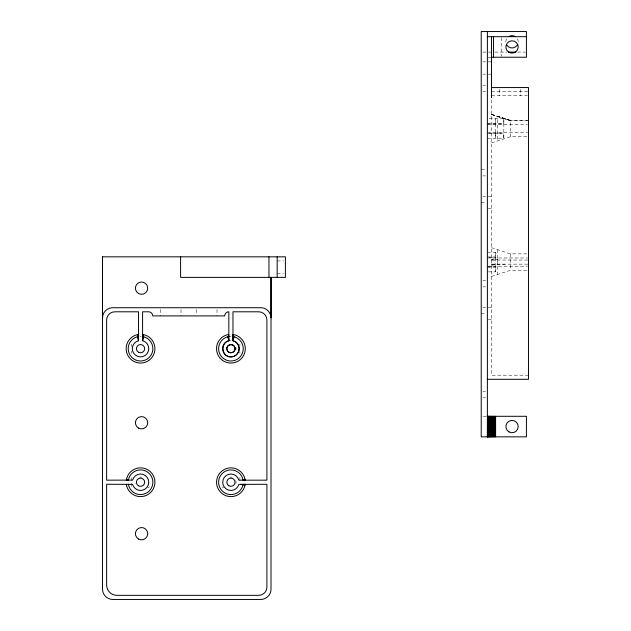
<?xml version="1.0" encoding="UTF-8"?>
<svg xmlns="http://www.w3.org/2000/svg" width="631" height="631" viewBox="0 0 631 631"><rect width="100%" height="100%" fill="white"/><g stroke="black" fill="none" stroke-linecap="round" stroke-linejoin="round"><path stroke-width="0.47" stroke-dasharray="3.15 2.37" d="M239.89 353.265L239.898 351.538M488.291 271.858L495.603 271.858L495.603 266.676L487.384 266.676M487.384 252.321L495.603 252.321L495.595 257.503L487.384 257.503M495.595 133.125L495.595 138.307L495.595 118.77L495.595 123.952M497.654 259.53L497.654 260.035L497.654 259.53L491.494 259.104M510.337 120.497L494.01 115.157M487.384 138.307L503.814 138.307L503.814 133.125L487.377 133.125M487.377 123.952L503.814 123.952L503.814 118.77L487.377 118.77M147.883 487.763L149.515 486.824M491.494 142.921L510.337 136.753L527.516 136.761M491.494 276.473L510.337 270.313L527.524 270.313M230.299 340.488L231.159 340.464M491.494 265.083L505.123 264.144M491.494 264.342L495.24 264.144M482.975 52.097L491.044 52.097M494.885 52.097L506.764 52.097M517.578 52.097L525.457 52.097M488.149 57.232L490.886 57.232M482.975 61.854L485.618 61.854M488.205 61.854L491.494 61.854M482.975 74.182L485.618 74.182M488.205 74.182L491.494 74.182M482.975 85.485L485.618 85.485M482.975 91.653L485.618 91.653M491.494 91.653L528.478 91.653M491.494 95.762L527.5 95.762M497.654 116.632L510.337 120.6L527.603 120.6M504.169 118.541L510.337 120.576L528.478 120.6M487.384 123.4L503.814 123.4L503.814 138.307M487.384 124.425L527.5 124.425M487.384 132.644L527.5 132.644M487.384 133.677L503.814 133.677M481.216 169.731L485.618 169.731M482.975 175.891L485.618 175.891M482.975 196.438L485.618 196.438M488.205 196.438L491.494 196.438M481.216 202.606L485.618 202.606M488.205 208.766L491.494 208.766M491.494 247.707L510.337 253.875L527.524 253.875M487.384 256.951L495.603 256.959M487.384 257.984L527.5 257.984M491.494 260.035L528.478 260.035M277.175 260.934L283.571 260.934M491.494 264.144L528.478 264.144M487.384 266.203L527.5 266.203M487.384 267.228L495.603 267.228M277.175 273.262L283.571 273.262M482.975 280.685L485.618 280.685M482.975 286.845L485.618 286.845M482.975 307.392L485.618 307.392M488.205 307.392L491.494 307.392M481.216 313.56L485.618 313.56M488.205 319.72L491.494 319.72M528.478 375.2L491.494 375.2L491.494 98.444M482.975 391.638L485.618 391.638M482.975 397.798L485.618 397.798M482.975 416.294L486.13 416.294M491.494 259.846L495.24 260.035M491.494 114.471L497.654 116.475M491.494 114.329L510.337 120.592M491.494 114.306L495.232 115.568M221.962 486.824L223.595 487.763M497.654 264.144L497.654 264.657M520.26 89.365L520.26 95.762M510.337 136.746L510.337 120.332L497.654 116.207L497.654 140.863M510.337 253.883L510.337 270.305M503.814 118.77L503.814 123.952M501.44 37.663L501.44 56.254M499.713 89.365L499.713 95.762M497.654 249.766L497.654 274.422M495.595 252.321L495.603 271.858M239.898 344.092L239.89 346.151M239.914 477.643L239.914 481.642M217.001 309.505L217.001 315.902M196.454 309.505L196.454 314.987M180.987 309.505L180.987 315.902M160.44 309.505L160.44 315.902M131.564 344.092L131.564 346.679M131.564 351.207L131.564 353.265M131.564 477.643L131.564 486.824M139.893 336.37A12.328 12.328 0 0 1 141.186 336.37M230.276 336.37A12.328 12.328 0 0 1 230.922 336.347M135.649 483.819A5.135 5.135 0 0 1 135.578 483.567M139.467 477.21A5.135 5.135 0 0 1 141.604 477.21M235.82 480.648A5.135 5.135 0 0 1 235.82 483.819M229.873 477.21A5.135 5.135 0 0 1 232.003 477.21M235.805 347.089A5.135 5.135 0 0 1 235.805 350.268M505.873 41.827A6.168 6.168 0 0 1 506.701 38.743M517.373 38.743A6.168 6.168 0 0 1 518.201 41.827"/><path stroke-width="0.95" d="M229.447 340.598C219.84 341.844 221.236 357.383 230.922 356.901C235.111 356.996 238.881 353.463 239.141 349.322C239.275 347.318 238.684 345.283 237.469 343.674C236.838 342.885 236.089 342.207 235.237 341.671C231.672 341.016 232.721 337.199 233.17 334.469A14.387 14.387 0 0 1 242.982 356.515A14.387 14.387 0 0 1 218.854 356.515A14.387 14.387 0 0 1 228.667 334.469L228.801 334.454M232.208 336.418A12.328 12.328 0 0 1 232.847 336.504L234.109 336.773L233.044 340.74A8.219 8.219 0 0 1 237.65 353.392A8.219 8.219 0 0 1 224.186 353.392A8.219 8.219 0 0 1 228.793 340.74L228.84 311.793A4.109 4.109 0 0 0 224.731 315.902L152.71 315.902A4.109 4.109 0 0 0 148.6 311.793L142.59 311.793L142.59 340.724L143.079 340.858A8.219 8.219 0 0 1 147.102 353.628A8.219 8.219 0 0 1 133.725 353.273A8.219 8.219 0 0 1 138.41 340.74L137.345 336.773L138.481 336.528M245.175 480.175L245.009 479.245A14.387 14.387 0 0 0 222.901 470.308A14.387 14.387 0 0 0 222.901 494.16A14.387 14.387 0 0 0 245.009 485.223L245.175 484.285M126.303 480.175L126.468 479.245A14.387 14.387 0 0 1 148.79 470.45A14.387 14.387 0 0 1 148.159 494.428A14.387 14.387 0 0 1 126.334 484.482L126.303 484.285M142.59 334.446L142.464 336.504L143.726 336.773A12.328 12.328 0 0 1 150.635 355.75A12.328 12.328 0 0 1 130.436 355.75A12.328 12.328 0 0 1 137.345 336.773M232.973 335.708L233.17 334.469M128.385 480.175L128.479 479.67A12.328 12.328 0 0 1 147.433 472.012A12.328 12.328 0 0 1 147.433 492.456A12.328 12.328 0 0 1 128.479 484.797L128.385 484.285M243.093 484.285L242.998 484.797A12.328 12.328 0 0 1 224.044 492.456A12.328 12.328 0 0 1 224.044 472.012A12.328 12.328 0 0 1 242.998 479.67L245.009 479.245M142.59 339.013L143.529 334.611L142.787 334.469M233.044 340.74L232.626 340.637L233.486 336.623M232.973 340.716L232.973 311.793L258.686 311.793A8.219 8.219 0 0 1 266.905 320.012L266.905 480.175L238.881 480.175A8.219 8.219 0 0 0 226.221 475.498A8.219 8.219 0 0 0 226.221 488.97A8.219 8.219 0 0 0 238.881 484.363L266.905 484.285L266.905 587.122A8.219 8.219 0 0 1 258.686 595.341L116.909 595.341A10.277 10.277 0 0 1 106.631 585.063L106.631 484.285L132.597 484.363A8.219 8.219 0 0 0 145.256 488.97A8.219 8.219 0 0 0 145.256 475.498A8.219 8.219 0 0 0 132.597 480.104L106.631 480.175L106.631 320.012A8.219 8.219 0 0 1 114.85 311.793L138.481 311.793L138.481 340.74L138.481 334.446L137.55 334.611A14.387 14.387 0 0 0 128.614 356.72A14.387 14.387 0 0 0 152.457 356.72A14.387 14.387 0 0 0 143.529 334.611M142.661 340.74L143.726 336.773M234.109 336.773A12.328 12.328 0 0 1 241.018 355.75A12.328 12.328 0 0 1 220.818 355.75A12.328 12.328 0 0 1 227.728 336.773L228.99 336.504A12.328 12.328 0 0 1 229.629 336.418M243.913 480.175L245.151 479.986M487.384 36.685L526.42 36.685M508.121 52.097L515.827 52.097M491.494 57.232L526.42 57.232L526.42 31.55L481.216 31.55L481.216 436.841L526.42 436.841L526.42 416.294L487.116 416.294M491.494 87.583L528.478 87.543L528.478 379.31L487.384 379.31M102.522 256.825L102.522 317.953A10.277 10.277 0 0 1 111.9 307.723L261.636 307.723A10.277 10.277 0 0 1 271.014 317.953L271.014 277.372L271.014 589.173A10.277 10.277 0 0 1 260.737 599.45L112.799 599.45A10.277 10.277 0 0 1 102.522 589.173L102.522 256.825L285.393 256.825L285.393 277.372L180.6 277.372L180.6 256.825M243.913 484.285L245.151 484.482M126.334 479.986L127.565 480.175M245.009 485.223L240.632 484.285M126.468 479.245L128.479 479.67M227.728 336.773L228.793 340.74M228.359 336.623L229.211 340.637M137.55 334.611L138.481 339.013M242.998 479.67L243.093 480.175M228.667 334.469L228.801 335.298M138.284 334.469L138.481 335.7M495.603 416.294L495.603 436.841M494.885 416.294L494.885 436.841M494.176 416.294L494.176 436.841M493.545 36.685L493.545 57.232M493.474 416.294L493.474 436.841M492.787 416.294L492.787 436.841M492.125 416.294L492.125 436.841M491.494 36.685L491.494 97.813M491.494 416.294L491.494 436.841M490.886 416.294L490.886 436.841M490.319 416.294L490.319 436.841M489.79 416.294L489.79 436.841M489.301 416.294L489.301 436.841M488.867 416.294L488.867 436.841M488.481 416.294L488.481 436.841M488.149 416.294L488.149 436.841M487.873 416.294L487.873 436.841M487.66 416.294L487.66 436.841M487.503 416.294L487.408 436.841M487.384 31.55L487.384 436.841M277.175 256.825L277.175 277.372M268.956 256.825L268.956 277.372M517.373 44.904A6.168 6.168 0 0 1 506.701 44.904M508.957 36.488A6.168 6.168 0 0 1 515.117 36.488M234.937 347.72C236.459 352.737 227.901 354.89 226.947 349.637C225.385 344.605 233.967 342.499 234.937 347.72M138.481 539.04A6.168 6.168 0 0 0 147.725 533.7A6.168 6.168 0 0 0 138.481 528.36A6.168 6.168 0 0 0 138.481 539.04M138.481 428.086A6.168 6.168 0 0 0 147.725 422.746A6.168 6.168 0 0 0 138.481 417.406A6.168 6.168 0 0 0 138.481 428.086M138.481 352.24A4.109 4.109 0 0 0 144.649 348.675A4.109 4.109 0 0 0 138.481 345.118A4.109 4.109 0 0 0 138.481 352.24M138.481 293.502A6.168 6.168 0 0 0 147.725 288.162A6.168 6.168 0 0 0 138.481 282.822A6.168 6.168 0 0 0 138.481 293.502M138.481 485.791A4.109 4.109 0 0 0 144.649 482.234A4.109 4.109 0 0 0 138.481 478.677A4.109 4.109 0 0 0 138.481 485.791M228.887 485.791A4.109 4.109 0 0 0 235.047 482.234A4.109 4.109 0 0 0 228.887 478.677A4.109 4.109 0 0 0 228.887 485.791M228.864 352.24A4.109 4.109 0 0 0 235.032 348.675A4.109 4.109 0 0 0 228.864 345.118A4.109 4.109 0 0 0 228.864 352.24M508.681 52.128A6.168 6.168 0 0 0 518.193 47.286A6.168 6.168 0 0 0 509.241 41.465A6.168 6.168 0 0 0 508.681 52.128M508.957 431.904A6.168 6.168 0 0 0 518.201 426.564A6.168 6.168 0 0 0 508.957 421.232A6.168 6.168 0 0 0 508.957 431.904"/></g></svg>
